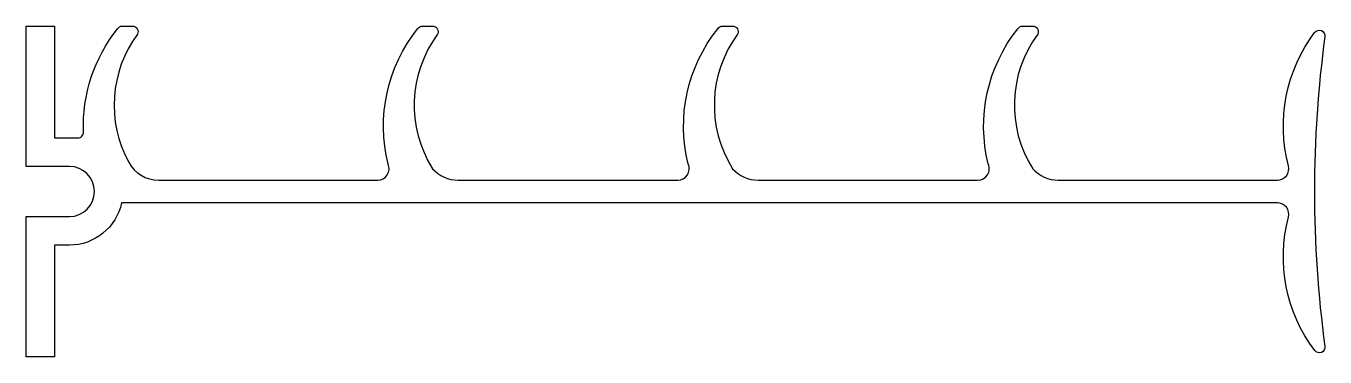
# Model space of a CAD drawing. Extents: x 81 to 195, y 174 to 203.
import ezdxf

# ---------------------------------------------------------------- set-up
doc = ezdxf.new("R2010")
doc.units = 0
doc.header["$LTSCALE"] = 15
doc.layers.get('0').update_dxf_attribs({"linetype": 'CONTINUOUS'})

msp = doc.modelspace()

# ---------------------------------------------------------------- linework, layer by layer
at = {"color": 0}
msp.add_lwpolyline([(117.39, 202.38, 0.30974), (116.95, 190.6, 0.213845), (119.19, 189.6), (138.47, 189.6, 0.543593), (139.38, 191.01, -0.234452), (141.97, 202.85, -0.268868), (142.4, 203.1), (143.27, 203.1, -0.557754), (143.72, 202.38, 0.30974), (143.28, 190.6, 0.213845), (145.52, 189.6), (164.8, 189.6, 0.543593), (165.71, 191.01, -0.234452), (168.3, 202.85, -0.268868), (168.73, 203.1), (169.6, 203.1, -0.557754), (170.05, 202.38, 0.30974), (169.61, 190.6, 0.213845), (171.85, 189.6), (191.08, 189.6, 0.491665), (192.05, 190.85, -0.229841), (194.35, 202.53, -0.772447), (195.25, 202.17, 0.068162), (195.25, 175.03, -0.77232), (194.36, 174.66, -0.230041), (192.05, 186.35, 0.491665), (191.08, 187.6), (89.67, 187.6, -0.352722), (85.08, 183.9), (83.78, 183.9), (83.78, 174.1), (81.28, 174.1), (81.28, 186.4), (85.08, 186.4, 1), (85.08, 190.8), (81.28, 190.8), (81.28, 203.1), (83.78, 203.1), (83.78, 193.3), (85.82, 193.3, 0.425036), (86.32, 193.82, -0.180066), (89.31, 202.85, -0.268868), (89.74, 203.1), (90.61, 203.1, -0.557754), (91.06, 202.38, 0.292935), (90.29, 191.16, 0.273768), (92.92, 189.6), (112.14, 189.6, 0.543593), (113.05, 191.01, -0.234452), (115.64, 202.85, -0.268868), (116.07, 203.1), (116.94, 203.1, -0.557754)], format="xyb", close=True, dxfattribs=at)

doc.saveas('drawing.dxf')
